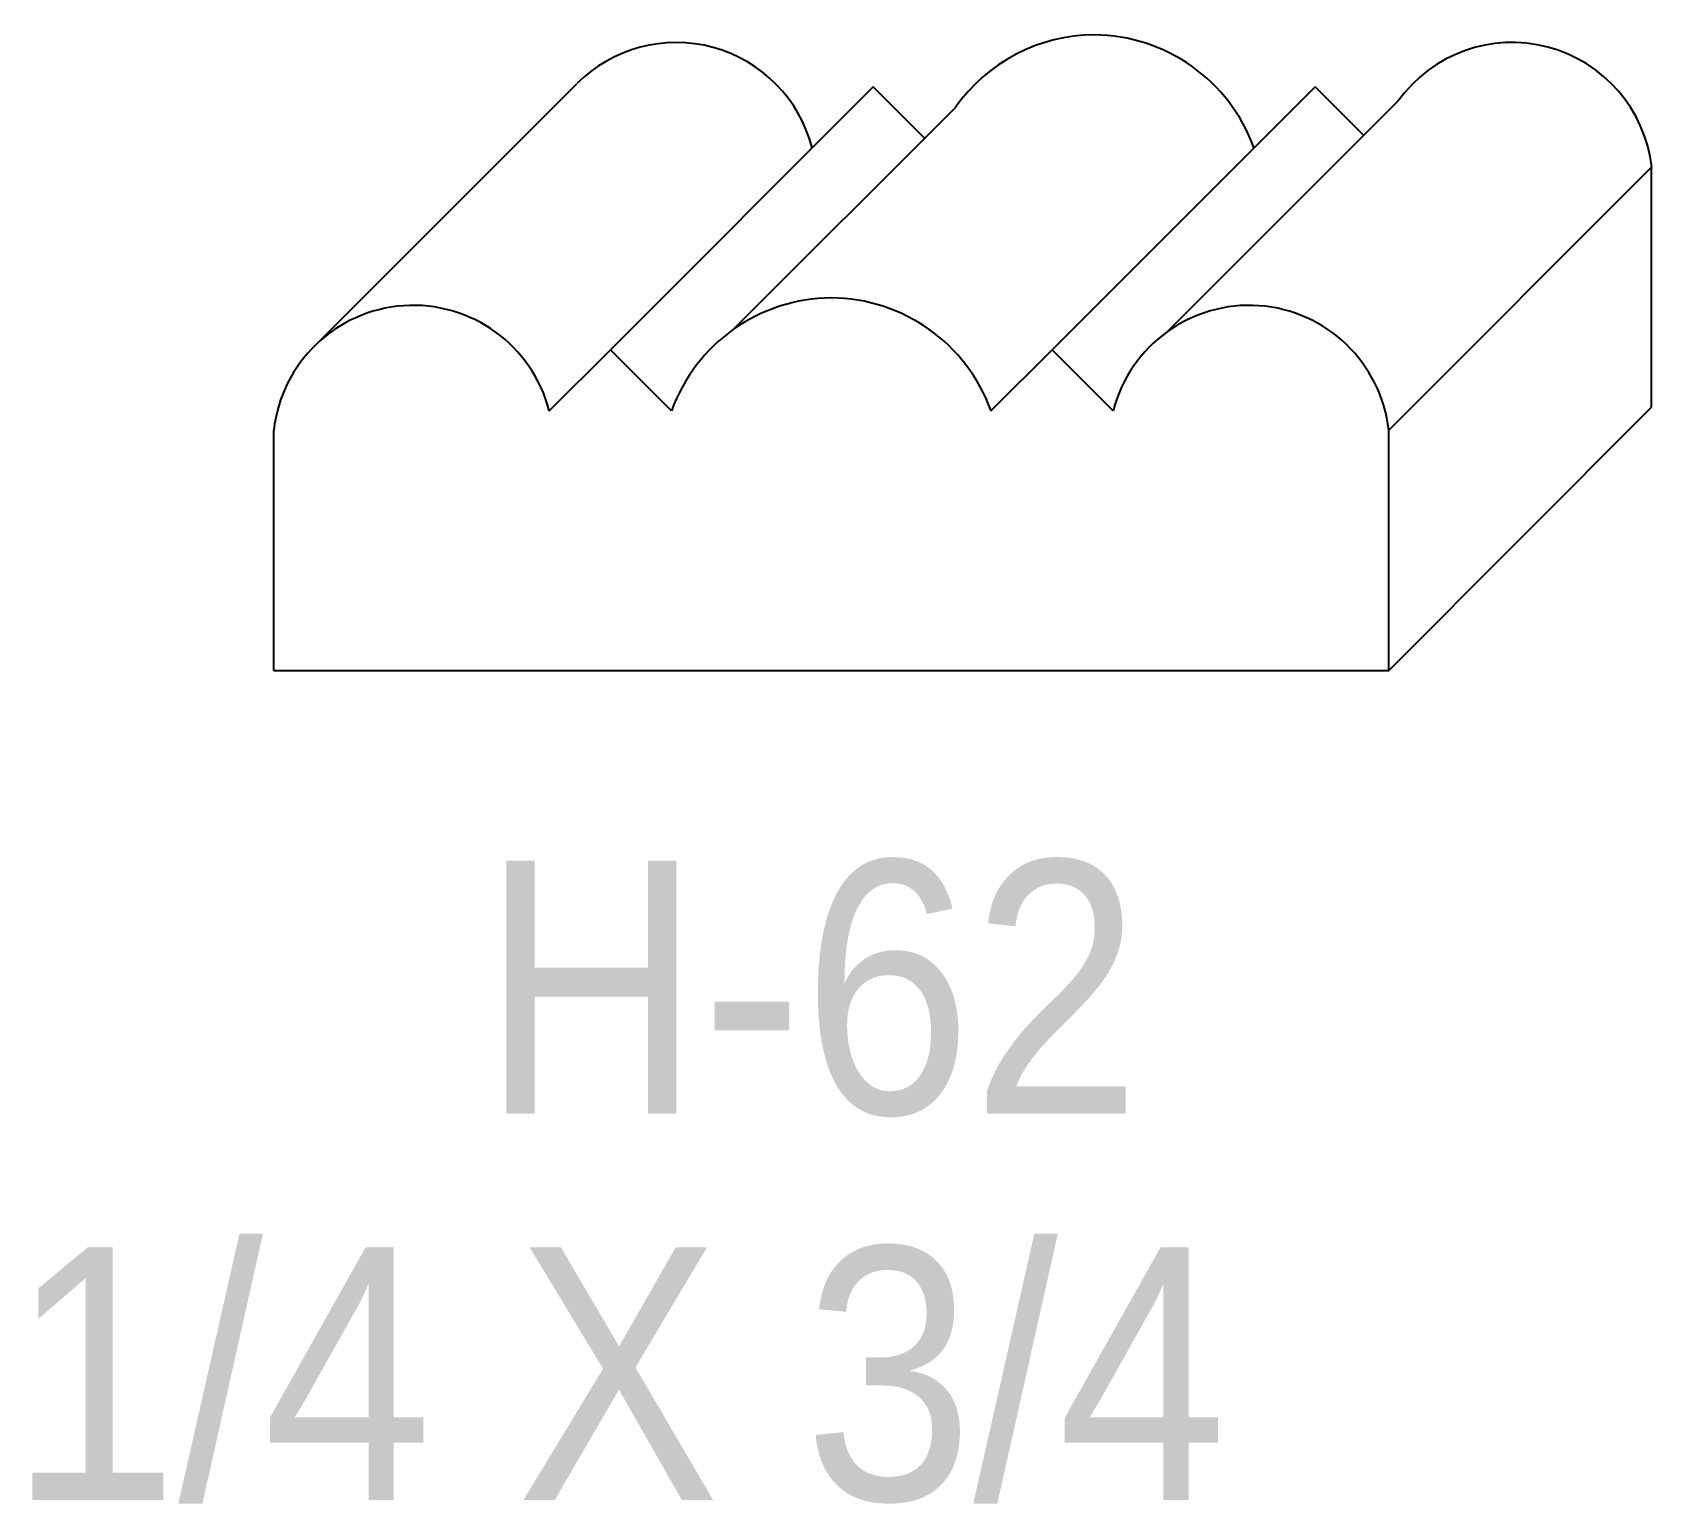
# Model space of a CAD drawing. Extents: x 83.91 to 85, y 149.89 to 150.88.
import ezdxf

# ---------------------------------------------------------------- set-up
doc = ezdxf.new("R2010")
doc.units = 0
doc.header["$LTSCALE"] = 5
doc.layers.add('PROFILE', color=7, linetype='CONTINUOUS')
doc.styles.add('TXT', font='TXT', dxfattribs={"height": 3.5})

msp = doc.modelspace()

# ---------------------------------------------------------------- linework, layer by layer
at = {"layer": 'PROFILE', "color": 1, "linetype": 'CONTINUOUS'}
for p, q in [((84.0975, 150.6664), (84.2728, 150.8417)), ((84.4721, 150.8397), (84.2953, 150.6629)), ((84.5066, 150.8051), (84.4721, 150.8397)), ((84.5923, 150.6629), (84.7691, 150.8397)), ((84.8018, 150.8069), (84.7691, 150.8397)), ((84.3782, 150.6767), (84.5275, 150.826)), ((84.6697, 150.6749), (84.825, 150.8301)), ((84.8186, 150.6088), (84.9954, 150.7855)), ((84.9954, 150.6242), (84.9954, 150.7855)), ((84.2542, 150.6218), (84.2953, 150.6629)), ((84.3364, 150.6218), (84.2953, 150.6629)), ((84.5512, 150.6218), (84.5923, 150.6629)), ((84.6334, 150.6218), (84.5923, 150.6629)), ((84.8186, 150.4474), (84.9954, 150.6242)), ((84.069, 150.4474), (84.069, 150.6088)), ((84.8186, 150.4474), (84.8186, 150.6088)), ((84.069, 150.4474), (84.8186, 150.4474))]:
    msp.add_line(p, q, dxfattribs=at)
for centre, major_axis, start_param, end_param in [((84.9016, 150.775), (0.0944, 0), 0.111459, 2.517578), ((84.3396, 150.775), (0.0944, 0), 0.252331, 2.356194), ((84.6211, 150.7598), (0, 0.1147), 0.004927, 0.955365), ((84.62, 150.7598), (0, 0.1147), -1.225935, -0.004927), ((84.1628, 150.5983), (0, 0.0944), -1.318465, 1.459338), ((84.4444, 150.583), (0, 0.1147), 0.004927, 1.225935), ((84.4433, 150.583), (0.1147, 0), 0.344861, 1.565869), ((84.7248, 150.5983), (0, 0.0944), -1.459338, 1.318465)]:
    msp.add_ellipse(centre, major_axis=major_axis, ratio=1, start_param=start_param, end_param=end_param, dxfattribs=at)

# ---------------------------------------------------------------- texts
at = {"layer": 'PROFILE', "color": 1, "linetype": 'CONTINUOUS', "style": 'TXT', "width": 0.9}
for s, p in [('H-62', (84.2086, 150.1494)), ('1/4 X 3/4', (83.8911, 149.8897))]:
    msp.add_text(s, height=0.16996, dxfattribs=at).set_placement(p)

doc.saveas('drawing.dxf')
